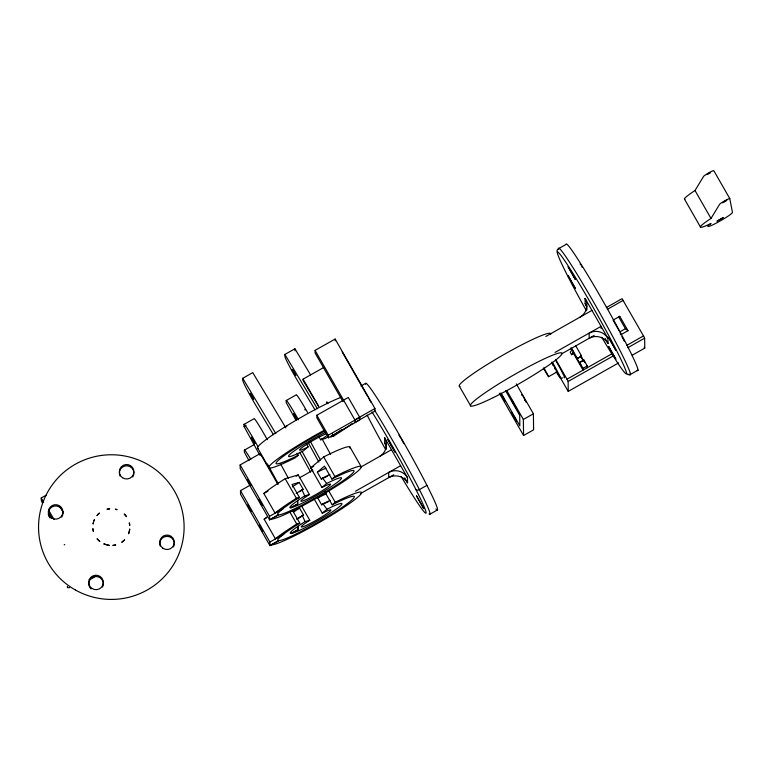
<?xml version="1.0" encoding="UTF-8"?>
<svg xmlns="http://www.w3.org/2000/svg" width="771" height="771" viewBox="0 0 771 771"><rect width="100%" height="100%" fill="white"/><g stroke="black" fill="none" stroke-linecap="round" stroke-linejoin="round"><path stroke-width="1.16" d="M543.382 368.21L548.576 376.73L543.96 367.921M548.576 376.73L557.019 371.911L551.795 362.168M695.008 190.524L703.615 176.357A5.879 0.569 -29.8 0 1 708.935 172.771A5.879 0.569 -29.8 0 1 713.792 170.661L729.79 198.6L732.45 212.401A14.196 1.388 -29.8 0 1 715.767 223.368A14.196 1.388 -29.8 0 1 711.016 223.484A26.696 2.602 -29.8 0 1 711.007 218.453L695.008 190.524A26.696 2.602 -29.8 0 0 684.889 199.352M711.007 218.453L719.613 204.286A5.879 0.569 -29.8 0 1 724.933 200.701A5.879 0.569 -29.8 0 1 729.79 198.6M572.159 349.639L570.193 352.289L571.562 354.689L573.576 353.552L573.557 352.019L572.178 349.629M571.562 354.689L573.557 352.019M706.679 174.68L707.306 174.159M95.209 576.207L93.696 577.489A52.418 5.118 -29.8 0 1 89.108 579.763M297.086 453.261L298.223 455.247L295.187 457.81A52.418 5.118 -29.8 0 1 271.199 464.161A52.418 5.118 -29.8 0 1 324.119 430.363M306.366 443.788L308.14 446.881L303.466 450.823A29.809 2.911 -29.8 0 1 291.014 453.387A29.809 2.911 -29.8 0 1 325.863 432.126M299.534 491.744A24.672 2.409 -29.8 0 1 303.215 489.373L299.215 482.395L292.045 484.477L299.456 497.411A44.13 4.308 -29.8 0 0 283.323 508.368L275.045 513.052L263.827 493.469A52.418 5.118 -29.8 0 1 285.174 478.714L298.223 474.936L309.441 494.519A17.029 1.658 -29.8 0 0 304.121 500.446A17.029 1.658 -29.8 0 0 327.347 487.311A17.029 1.658 -29.8 0 0 321.95 487.445L310.732 467.852L323.685 456.924A52.418 5.118 -29.8 0 1 349.851 448.038M327.212 476.324A24.672 2.409 -29.8 0 0 321.334 479.119L317.344 472.141L324.456 466.137L331.867 479.08A44.13 4.308 -29.8 0 1 339.471 483.166A44.13 4.308 -29.8 0 1 278.129 514.941L270.804 519.085A52.418 5.118 -29.8 0 0 343.365 481.75A52.418 5.118 -29.8 0 0 334.903 476.517L323.685 456.924M321.334 479.119L322.606 478.049A28.142 2.747 -29.8 0 1 329.978 474.56M321.95 487.445L326.625 483.504A29.799 2.911 -29.8 0 1 332.735 485.605A29.799 2.911 -29.8 0 1 290.946 507.684L297.722 504.003L297.616 500.543A29.799 2.911 -29.8 0 1 304.738 495.888L309.441 494.519M331.867 479.08L334.903 476.517M328.552 501.632A24.672 2.409 -29.8 0 0 321.68 504.87L317.681 497.893L320.35 495.637M321.68 504.87L322.953 503.8A28.142 2.747 -29.8 0 1 330.325 500.312M314.038 498.75L322.297 513.187L326.971 509.245A29.799 2.911 -29.8 0 1 336.416 509.014A29.799 2.911 -29.8 0 1 295.775 532A29.799 2.911 -29.8 0 1 305.085 521.63L309.788 520.271L301.519 505.834M324.803 491.879L332.214 504.822L335.25 502.258A52.418 5.118 -29.8 0 1 343.712 507.491A52.418 5.118 -29.8 0 1 271.151 544.827L278.533 540.799L269.956 545.646L240.533 494.269L240.485 490.664L250.527 484.988M710.505 172.646L709.869 173.109M707.72 173.889L710.38 172.473M628.008 330.682L619.778 316.322L618.689 316.939L625.435 328.706L628.008 330.682L620.819 334.749M273.464 434.728L256.512 406.481A20.682 1.118 60.5 0 1 242.749 380.344L242.73 378.291L252.763 372.615L285.848 427.915M315.031 409.864L298.676 382.628A20.682 1.118 60.5 0 1 284.923 356.491L284.894 354.438L294.936 348.762L310.52 374.812M42.434 503.106A20.682 1.118 60.5 0 1 41.258 500.022L41.229 497.97L46.25 495.127M315.069 350.4L335.144 339.038L374.937 408.514L374.976 411.097L354.891 422.45L354.853 419.877L315.069 350.4L315.098 352.973L343.018 401.71M303.07 379.168L318.683 406.433L303.08 380.354L303.07 379.168L323.887 367.391M259.673 454.929L244.041 426.459L244.012 424.407L254.054 418.73A20.682 1.118 60.5 0 1 267.286 439.692M295.948 420.34L286.205 402.607L286.176 400.554L296.218 394.877A20.682 1.118 60.5 0 1 307.533 412.389M244.041 426.459L246.045 425.322M708.433 173.967L708.944 173.677M64.205 544.856L64.745 544.557M249.014 460.644L244.378 452.211L244.359 450.158L254.391 444.472M361.001 385.953L365.724 383.283M316.814 415.28L348.309 397.46L359.739 417.419L359.768 419.993L328.282 437.812L316.852 417.853L316.814 415.28L328.244 435.23L328.282 437.812M283.323 508.368L283.391 508.484A44.13 4.308 -29.8 0 0 278.196 515.057L269.609 519.905L240.186 468.527L240.138 464.923L260.222 453.56L277.782 484.217M354.853 419.877L374.937 408.514M328.244 435.23L359.739 417.419M263.827 493.469L267.98 491.117M545.839 336.474L591.935 310.395M606.295 307.562L622.062 298.676L643.92 336.676L644.643 338.17L644.778 348.106L632.201 355.229M607.442 309.296L623.161 300.401M554.985 352.434L601.081 326.355L601.11 328.417M619.778 316.322L613.07 320.119L619.807 331.887L625.435 328.706M269.956 545.646L269.908 542.042L283.738 534.226L275.392 538.804L264.164 519.211L266.246 518.035M269.609 519.905L269.561 516.3L283.391 508.484M360.886 467.043L391.485 449.734M561.336 354.024L594.171 335.452M290.946 507.684L297.664 503.887L297.616 500.543M581.536 355.961L577.325 358.669L581.536 355.961L575.6 345.581M577.325 358.669L576.207 357.089L580.727 365.136L579.609 362.341L583.82 359.951L587.251 365.936L587.271 367.728M579.609 362.659L582.982 360.751M355.537 491.204L400.631 465.694M360.789 493.421L393.721 474.791M291.313 533.493L298.011 529.638L297.963 526.294L298.069 529.744L291.322 533.522M572.892 352.357L583.059 370.109L583.03 368.326L587.251 365.936M555.631 359.353L566.993 379.197L612.058 353.706M626.727 345.408L643.496 335.925M618.583 362.929L568.227 391.389L568.14 381.452L613.205 355.961M627.873 347.663L644.643 338.17M533.397 413.776L533.609 429.823L523.576 435.509L523.355 419.453L533.397 413.776L516.281 383.881M426.932 485.335L419.405 489.595A2.891 1.831 -27 0 1 415.887 489.479M638.012 370.138L630.476 374.398A2.891 2.872 -0.8 0 1 626.544 373.328M429.881 514.218L437.388 509.968M318.876 436.714L320.649 439.807L325.362 438.439A29.809 2.911 -29.8 0 0 327.906 436.82M351.971 423.684A52.418 5.118 -29.8 0 1 333.698 436.029L330.643 436.916A44.13 4.308 -29.8 0 0 341.486 429.794M296.218 493.459A28.142 2.747 -29.8 0 1 301.933 489.749L303.215 489.373M275.045 513.052A52.418 5.118 -29.8 0 1 296.392 498.297L299.456 497.411M297.442 519.134A24.672 2.409 -29.8 0 1 303.562 515.124L299.562 508.137L292.392 510.219L299.803 523.162A44.13 4.308 -29.8 0 0 286.022 538.515A44.13 4.308 -29.8 0 0 346.189 504.475A44.13 4.308 -29.8 0 0 332.214 504.822M296.565 519.201A28.142 2.747 -29.8 0 1 302.28 515.491L303.562 515.124M275.392 538.804A52.418 5.118 -29.8 0 1 296.739 524.049L299.803 523.162M560.478 378.089L562.512 377.935M557.009 371.959L556.277 371.073M526.14 402.404L526.14 402.028M644.739 348.106L644.161 347.258M584.823 362.63L584.813 362.254M568.198 391.34L558.165 373.983M322.606 478.049L326.625 483.504M322.953 503.8L326.971 509.245M500.716 393.355L504.986 401.122L500.504 393.364M580.948 355.364L581.546 356.289M584.312 361.917L583.946 361.339M398.915 435.172L399.426 435.962M522.786 395.928L521.794 394.511L522.015 395.253M620.173 333.891L620.491 334.402M399.715 436.434L400.727 438.111M580.091 263.855L580.756 264.954M554.59 368.374L554.898 368.895M327.723 403.57L326.711 401.884L327.723 403.647M284.894 354.438L317.363 408.717M242.73 378.291L275.806 433.591M59.849 506.624L63.521 512.773M41.229 497.97L43.687 502.066M48.583 510.257L54.095 519.481M524.444 399.754L524.993 400.669M304.728 409.343L305.143 410.047M51.04 517.495L48.698 513.023L51.85 518.353M583.329 360.317L580.92 355.951M523.297 396.786L525.861 401.431M621.821 336.638L622.139 337.197M459.41 386.31L470.676 405.874M684.426 199.024L700.425 226.953M579.975 317.16A13.859 13.772 -0.8 0 0 585.083 298.425L607.933 338.324L608.011 343.471A13.859 13.772 -0.8 0 0 589.189 338.267L589.121 333.12A13.859 13.772 -0.8 0 1 607.933 338.324M585.083 298.425L585.15 303.572L586.866 306.559M605.148 338.488L608.011 343.471M580.698 356.241L583.088 360.414M571.378 347.972L577.325 358.342M579.609 362.341L583.03 368.326M570.492 348.174L571.687 350.265M506.826 390.598L523.355 419.453M505.641 390.791L519.702 415.347L519.847 425.843L501.092 393.094M499.367 393.249L523.576 435.509M342.17 351.952L367.786 396.68M368.384 397.72L371.092 402.443M379.525 456.499A13.859 13.772 -0.8 0 0 384.633 437.764L407.483 477.663L407.551 482.819A13.859 13.772 -0.8 0 0 388.738 477.615L388.661 472.459A13.859 13.772 -0.8 0 1 407.483 477.663M384.633 437.764L384.7 442.911L386.416 445.898M404.698 477.827L407.551 482.819M350.024 447.132L361.242 466.725M332.513 433.967L333.698 436.029M328.754 490.915L335.25 502.258M285.174 478.714L296.392 498.297M257.63 448.009L268.848 467.602M289.655 511.674L296.739 524.049M240.138 464.923L269.561 516.3M240.485 490.664L269.908 542.042M581.739 266.65L582.066 267.219M566.993 379.197L568.14 381.452M401.46 439.383L401.836 440.029M622.467 337.765L623.132 338.961M402.202 440.684L402.558 441.32M552.422 364.567L552.73 365.136M308.554 443.277L318.866 462.051M299.726 452.336L310.617 472.151M321.95 438.66L330.557 454.36M310.193 441.205L320.514 460.046M301.943 451.247L312.833 471.129M280.365 463.564L288.383 478.213M267.45 464.007L278.341 483.899M623.469 339.568L623.797 340.175M402.896 441.947L403.773 443.595M583.955 360.52L583.82 359.951M624.115 340.772L624.414 341.341M551.535 362.91L551.814 363.44M584.081 360.761L584.688 361.975M301.933 489.749L304.738 495.888M302.28 515.491L305.075 521.63M335.144 339.038L335.173 340.753M294.936 348.762L294.965 350.815M260.222 453.56L260.241 455.169M120.016 476.025A7.276 7.228 -0.8 0 1 127.186 465.819A7.276 7.228 -0.8 0 1 132.747 476.97M160.166 545.945A7.276 7.228 -0.8 0 1 167.548 536.356A7.276 7.228 -0.8 0 1 173.514 546.88M90.959 588.909A7.276 7.228 -0.8 0 1 90.361 579.223A7.276 7.228 -0.8 0 1 99.999 577.662A7.276 7.228 -0.8 0 1 102.524 587.039M50.086 517.852A7.276 7.228 -0.8 0 1 50.433 508.147A7.276 7.228 -0.8 0 1 60.186 507.54A7.276 7.228 -0.8 0 1 61.747 517.129M50.182 517.842A20.682 1.118 60.5 0 1 48.274 514.402M69.544 587.618A52.418 5.118 -29.8 0 1 67.53 586.374M93.426 576.573A44.13 4.308 -29.8 0 1 91.325 577.585M258.304 448.433A52.418 5.118 -29.8 0 1 286.34 426.074A52.418 5.118 -29.8 0 1 341.293 397.248M326.046 436.203A17.029 1.658 -29.8 0 1 320.649 439.807M308.14 446.881A17.029 1.658 -29.8 0 1 302.396 447.276A17.029 1.658 -29.8 0 1 325.208 434.189M298.223 455.247A44.13 4.308 -29.8 0 1 278.524 460.133A44.13 4.308 -29.8 0 1 325.41 430.632M286.176 400.554A20.682 1.118 60.5 0 1 298.464 419.8M312.737 470.05A17.029 1.658 -29.8 0 1 299.408 477.789M296.209 476.218A17.029 1.658 -29.8 0 1 298.223 474.936M310.732 467.852A17.029 1.658 -29.8 0 1 313.691 466.416M244.012 424.407A20.682 1.118 60.5 0 1 257.707 446.216M292.363 486.935A24.672 2.409 -29.8 0 1 299.215 482.395M317.344 472.141A24.672 2.409 -29.8 0 1 325.988 468.199M290.985 507.819A29.838 2.911 -29.8 0 1 297.683 500.649M555.438 360.047A15.593 0.838 60.5 0 1 562.801 373.501A15.593 0.838 60.5 0 1 564.044 377.376M552.383 362.331A13.859 0.742 60.5 0 1 560.228 377.106A13.859 0.742 60.5 0 1 556.19 371.873M459.979 386.531A52.736 5.137 -29.9 0 1 502.943 355.113A52.736 5.137 -29.9 0 1 550.581 334.479M637.174 370.398A72.773 3.913 60.5 0 0 605.842 306.097A72.773 3.913 60.5 0 0 566.02 244.436L558.493 248.696A2.891 2.872 -0.8 0 0 557.404 252.609M558.59 249.457A72.773 3.913 60.5 0 1 598.315 310.356A72.773 3.913 60.5 0 1 628.982 374.07M586.403 310.742A69.891 3.759 60.5 0 1 562.261 257.177A69.891 3.759 60.5 0 1 619.277 356A69.891 3.759 60.5 0 1 601.717 337.284M585.15 303.572A13.859 13.772 -0.8 0 1 586.953 309.797M286.523 426.296A20.682 1.118 60.5 0 1 286.812 426.267M264.164 519.211A52.418 5.118 -29.8 0 1 267.248 516.792M244.359 450.158A20.682 1.118 60.5 0 1 250.845 459.391M322.297 513.187A17.029 1.658 -29.8 0 1 327.694 513.052A17.029 1.658 -29.8 0 1 304.468 526.198A17.029 1.658 -29.8 0 1 309.788 520.271M293.443 512.156A24.672 2.409 -29.8 0 1 299.562 508.137M317.681 497.893A24.672 2.409 -29.8 0 1 326.335 493.941M384.7 442.911A13.859 13.772 -0.8 0 1 386.502 449.136M365.627 384.315A72.773 3.913 60.5 0 1 406.038 446.602A72.773 3.913 60.5 0 1 435.866 508.947M374.08 409.44A72.773 3.913 60.5 0 1 414.615 480.352A72.773 3.913 60.5 0 1 429.042 513.881M372.007 411.936A69.891 3.759 60.5 0 1 422.768 503.636A69.891 3.759 60.5 0 1 401.199 476.517M385.481 449.242A69.891 3.759 60.5 0 1 367.15 415.135M129.692 529.176L129.383 531.046A4.616 0.964 -71.7 0 1 128.545 533.792A18.485 18.379 -0.8 0 0 129.383 531.046L129.692 529.176M93.272 523.152L93.108 524.058L93.493 522.285L93.272 523.152M568.131 266.814L575.301 279.478L568.169 266.814M568.246 275.912L575.417 288.576L568.294 275.922M608.531 337.351L615.701 350.024L608.531 337.351M608.647 346.458L615.827 359.122L608.647 346.458M94.101 520.435L93.792 521.312L94.505 519.509L94.101 520.435M387.852 439.537L395.012 452.201L387.909 439.557M416.504 495.849L423.665 508.523L416.504 495.849M726.687 200.354L722.716 202.667L726.687 200.354M723.121 217.692L717.107 221.094L723.121 217.692M253.611 399.32L250.19 393.345L253.611 399.32M251.471 437.321L254.864 443.354L251.471 437.321M295.775 375.467L292.354 369.492L295.775 375.467M293.635 413.468L297.037 419.491L293.635 413.468M98.119 514.247L96.915 515.616L99.449 513.052L98.119 514.247M124.574 539.922L121.885 542.186L124.574 539.922M108.74 508.908L106.947 509.274L109.694 508.821L108.74 508.908M115.64 544.972L113 545.405L115.64 544.972M511.761 400.188L516.242 408.206L511.761 400.188M511.934 413.063L516.416 421.082L511.934 413.063M247.366 479.437L250.739 485.422L247.366 479.437M258.854 499.463L262.217 505.448L258.854 499.463M247.713 505.188L251.086 511.173L247.713 505.188M259.201 525.215L262.564 531.2L259.201 525.215M109.203 545.367L103.748 543.873L106.379 544.818A18.273 18.167 -0.8 0 0 109.203 545.367M116.219 509.38L115.332 509.188L117.125 509.679L116.219 509.38M99.748 541.435L97.165 538.919L99.748 541.435M125.461 515.25L124.208 513.949L126.521 516.657L125.461 515.25M129.624 524.521L129.297 522.825L129.74 525.494L129.624 524.521M93.358 531.412L92.925 528.781L93.358 531.412M75.201 589.882A72.773 72.32 -0.8 0 0 184.105 526.786A72.773 72.32 -0.8 0 0 74.681 464.614A72.773 72.32 -0.8 0 0 75.201 589.882M51.609 517.929A7.276 7.228 -0.8 0 0 62.894 512.349A7.276 7.228 -0.8 0 0 52.389 505.429A7.276 7.228 -0.8 0 0 51.609 517.929M122.599 477.769A7.276 7.228 -0.8 0 0 133.884 472.189A7.276 7.228 -0.8 0 0 123.379 465.27A7.276 7.228 -0.8 0 0 122.599 477.769M92.009 588.475A7.276 7.228 -0.8 0 0 103.295 582.895A7.276 7.228 -0.8 0 0 92.79 575.976A7.276 7.228 -0.8 0 0 92.009 588.475M163.009 548.316A7.276 7.228 -0.8 0 0 174.285 542.726A7.276 7.228 -0.8 0 0 163.78 535.816A7.276 7.228 -0.8 0 0 163.009 548.316M493.324 397.595A52.736 5.137 -29.9 0 0 562.04 353.397A52.736 5.137 -29.9 0 0 493.44 387.264A52.736 5.137 -29.9 0 0 493.324 397.595"/></g></svg>
